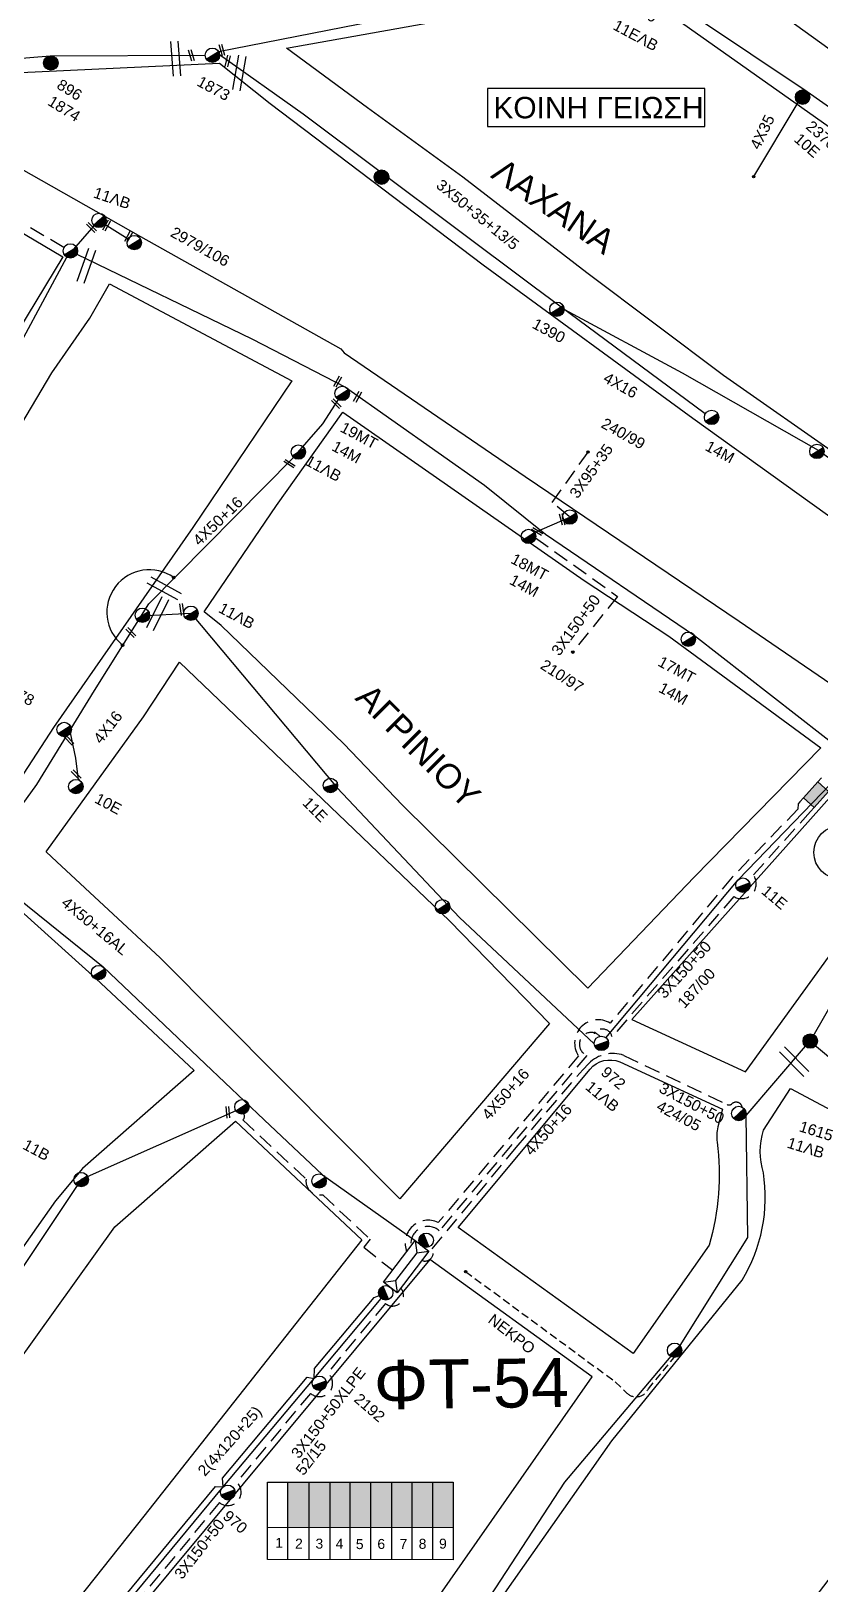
# Model space of a CAD drawing. Header units: millimetres. Extents: x 408 to 3042, y 742 to 1820.
# Drawn here: x 546.5 to 675.6, y 957.8 to 1211.7 of the extents above; entities that cross this region are included whole.
import ezdxf

# ---------------------------------------------------------------- set-up
doc = ezdxf.new("R2010")
doc.units = ezdxf.units.MM
doc.linetypes.add('DASHED', pattern=[19.05, 12.7, -6.35])
for name, color, linetype in [('Link Box 4 Διευθύνσεων', 7, 'Continuous'), ('Pillar OTE', 7, 'Continuous'), ('Άγνωστα', 7, 'Continuous'), ('Γυμνά εναέρια ΧΤ και ΦΟΠ (3Φ)   4x50+16AL', 7, 'Continuous'), ('Εναέρια παροχή ΧΤ 4x16', 7, 'SYN_LINE'), ('Επιγραφές - Σχήματα', 7, 'Continuous'), ('Καλώδια ΧΤ   3x150AL+50XLPE', 7, 'DASHED'), ('Μηχανική τομή', 7, 'Continuous'), ('Στύλος Ξύλινος', 7, 'Continuous'), ('Στύλος Ξύλινος @ 1', 7, 'Continuous'), ('Στύλος ΦΜ', 7, 'Continuous'), ('Στύλος ΦΜ @ 1', 7, 'Continuous'), ('Συνδέσεις', 7, 'Continuous'), ('Συνεστραμμένα ΧΤ   3x70+54.6+25 AL', 7, 'SYN_LINE'), ('Συνεστραμμένα ΧΤ   4x120+25 AL', 7, 'SYN_LINE'), ('Τομή', 7, 'Continuous'), ('Υποσταθμός εναέριος 2 στύλων', 7, 'Continuous'), ('Υποσταθμός πόλεως', 7, 'Continuous'), ('Υπόβαθρο ΔΕΗ', 7, 'Continuous'), ('Υπόγεια καλώδια Παροχών ΧΤ   4x50AL', 7, 'DASHED'), ('Υπόγεια καλώδια Παροχών ΧΤ   4x6', 7, 'DASHED')]:
    doc.layers.add(name, color=color, linetype=linetype)
doc.styles.add('arial', font='arial.ttf')
doc.styles.get("Standard").update_dxf_attribs({"font": 'arial.ttf'})
doc.linetypes.add('SYN_LINE', pattern='A,0.5,-0.0001,["/\\/\\/\\/",Standard,S=0.1,R=0,X=0,Y=-0.05],-0.25', length=0.7501)

# ---------------------------------------------------------------- blocks, each defined once
blk = doc.blocks.new('ΜΗΧΑΝΙΚΗ ΤΟΜΗ')
at = {"layer": 'Μηχανική τομή', "ltscale": 40}
for p, q in [((-1.89, 0.78), (1.89, 0.78)), ((1.89, 0), (-1.89, 0))]:
    blk.add_line(p, q, dxfattribs=at)
blk = doc.blocks.new('ΤΟΜΗ')
at = {"layer": 'Τομή', "ltscale": 40}
for p, q in [((-5.68, 0), (5.68, 0)), ((5.68, -2.33), (-5.68, -2.33))]:
    blk.add_line(p, q, dxfattribs=at)
blk = doc.blocks.new('ΥΠΑΡΧΩΝ ΞΥΛΙΝΟΣ ΣΤΥΛΟΣ')
at = {"layer": 'Στύλος Ξύλινος'}
h = blk.add_hatch(color=7, dxfattribs=at)
h.paths.add_polyline_path([(-2.62, 0, 0.270008), (-1.29, -2.28), (1.3, 2.27, 0.576266)])
h.paths.add_polyline_path([(-1.29, -2.28, 0.574793), (2.62, 0, 0.268822), (1.3, 2.27)])
at = {"layer": 'Στύλος Ξύλινος', "color": 7}
blk.add_line((-1.29, -2.28), (1.3, 2.27), dxfattribs=at)
blk.add_circle((0, 0), 2.62, dxfattribs=at)
at = {"layer": 'Στύλος Ξύλινος', "flags": 4}
for tag, p in [('ΑΡΙΘΜΟΣ', (-4.91, 8.6)), ('ΤΥΠΟΣ', (-4.85, 3.39))]:
    blk.add_attdef(tag, p, '', height=4, dxfattribs=at)
blk = doc.blocks.new('ΥΠΑΡΧΩΝ ΤΣΙΜΕΝΤΕΝΙΟΣ ΣΤΥΛΟΣ')
at = {"layer": 'Στύλος ΦΜ'}
blk.add_hatch(color=7, dxfattribs=at).paths.add_polyline_path([(-1.29, -2.28, 0.574793), (2.62, 0, 0.268822), (1.3, 2.27)])
at = {"layer": 'Στύλος ΦΜ', "color": 7}
blk.add_line((-1.29, -2.28), (1.3, 2.27), dxfattribs=at)
blk.add_circle((0, 0), 2.62, dxfattribs=at)
at = {"layer": 'Στύλος ΦΜ', "flags": 4}
for tag, p in [('ΑΡΙΘΜΟΣ', (-4.68, 8.05)), ('ΤΥΠΟΣ', (-4.91, 3.03))]:
    blk.add_attdef(tag, p, '', height=4, dxfattribs=at)
blk = doc.blocks.new('ΥΠΟΣΤΑΘΜΟΣ ΕΝΑΕΡΙΟΣ ΕΠΙ 2 ΣΤΥΛΩΝ')
at = {"layer": 'Υποσταθμός εναέριος 2 στύλων', "linetype": 'Continuous'}
for points in [[(-11.97, -2.11, 0.574793), (-8.45, -0.07, 0.268822), (-9.64, 1.98)], [(9.68, -2.15, 0.574793), (13.19, -0.1, 0.268822), (12.01, 1.95)]]:
    blk.add_hatch(color=256, dxfattribs=at).paths.add_polyline_path(points)
for p, q in [((-11.97, -2.11), (-9.64, 1.98)), ((9.68, -2.15), (12.01, 1.95))]:
    blk.add_line(p, q, dxfattribs=at)
for centre in [(-10.81, -0.07), (10.84, -0.1)]:
    blk.add_circle(centre, 2.36, dxfattribs=at)
at = {"layer": 'Υποσταθμός πόλεως', "linetype": 'Continuous', "ltscale": 40}
blk.add_lwpolyline([(-8.57, 2.82), (8.57, 2.82), (8.57, -2.82), (-8.57, -2.82)], close=True, dxfattribs=at)
for points in [[(-5.75, 0), (-8.57, 2.82)], [(-8.57, -2.82), (-5.75, 0)], [(-5.75, 0), (5.75, 0)], [(5.75, 0), (8.57, 2.82)], [(8.57, -2.82), (5.75, 0)]]:
    blk.add_lwpolyline(points, dxfattribs=at)
at = {"layer": 'Υποσταθμός εναέριος 2 στύλων', "ltscale": 40, "flags": 1}
for tag, p in [('ΜΕΤΑΣΧΗΜΑΤΙΣΜΟΣ', (14.09, 2.51)), ('ΙΣΧΥΣ', (14.07, -0.28)), ('ΑΡΙΘΜΟΣ', (14.19, -3))]:
    blk.add_attdef(tag, p, '', height=1.8, dxfattribs=at)
blk = doc.blocks.new('LINK BOX 4 ΑΝΑΧΩΡΗΣΕΩΝ')
at = {"layer": 'Link Box 4 Διευθύνσεων', "ltscale": 40}
blk.add_hatch(color=256, dxfattribs=at).paths.add_polyline_path([(-3.54, 0), (-3.54, -4.67), (3.54, -4.67), (3.54, 0)])
for p, q in [((-3.54, 0), (-5.33, 0)), ((5.33, 0), (3.54, 0)), ((-3.54, -4.67), (-5.33, -4.67)), ((5.33, -4.67), (3.54, -4.67))]:
    blk.add_line(p, q, dxfattribs=at)
blk.add_lwpolyline([(-3.54, -4.67), (-3.54, 0), (3.54, 0), (3.54, -4.67)], close=True, dxfattribs=at)
blk = doc.blocks.new('_ΣΥΝΔΕΣΗ')
at = {"layer": 'Συνδέσεις', "linetype": 'SYN_LINE', "ltscale": 40}
blk.add_hatch(color=256, dxfattribs=at).paths.add_polyline_path([(0.5, -0.01, 1), (-0.5, -0.01, 1)])
at = {"layer": 'Συνδέσεις'}
blk.add_circle((0, -0.01), 0.5, dxfattribs=at)

msp = doc.modelspace()

# ---------------------------------------------------------------- hatches: boundary and pattern name
at = {"layer": 'Καλώδια ΧΤ   3x150AL+50XLPE', "linetype": 'DASHED', "ltscale": 0.2}
h = msp.add_hatch(color=5, dxfattribs=at)
h.dxf.hatch_style = 1
h.paths.add_polyline_path([(615.52, 974.6), (612.2, 974.6), (612.2, 967.22), (615.52, 967.22)])
at = {"layer": 'Υπόγεια καλώδια Παροχών ΧΤ   4x6', "linetype": 'DASHED', "ltscale": 0.2}
h = msp.add_hatch(color=27, dxfattribs=at)
h.dxf.hatch_style = 1
h.paths.add_polyline_path([(591.96, 974.6), (588.52, 974.6), (588.52, 967.24), (591.96, 967.24)])
h = msp.add_hatch(color=62, dxfattribs=at)
h.dxf.hatch_style = 1
h.paths.add_polyline_path([(595.4, 974.6), (591.96, 974.6), (591.96, 967.24), (595.4, 967.24)])
h = msp.add_hatch(color=30, dxfattribs=at)
h.dxf.hatch_style = 1
h.paths.add_polyline_path([(598.7, 974.6), (595.4, 974.6), (595.4, 967.24), (598.7, 967.23)])
h = msp.add_hatch(color=2, dxfattribs=at)
h.dxf.hatch_style = 1
h.paths.add_polyline_path([(602.08, 974.6), (598.7, 974.6), (598.7, 967.23), (602.08, 967.23)])
h = msp.add_hatch(color=151, dxfattribs=at)
h.dxf.hatch_style = 1
h.paths.add_polyline_path([(605.48, 974.6), (602.08, 974.6), (602.08, 967.23), (605.48, 967.23)])
h = msp.add_hatch(color=1, dxfattribs=at)
h.dxf.hatch_style = 1
h.paths.add_polyline_path([(608.82, 974.6), (605.48, 974.6), (605.48, 967.23), (608.82, 967.22)])
h = msp.add_hatch(color=6, dxfattribs=at)
h.dxf.hatch_style = 1
h.paths.add_polyline_path([(612.2, 974.6), (608.82, 974.6), (608.82, 967.22), (612.2, 967.22)])

# ---------------------------------------------------------------- linework, layer by layer
at = {"layer": 'Pillar OTE', "ltscale": 40}
for points in [[(585.19, 961.96), (585.19, 974.6), (615.52, 974.6), (615.52, 961.93), (585.19, 961.96)], [(588.52, 961.96), (588.52, 974.6)], [(591.96, 961.96), (591.96, 974.6)], [(595.4, 961.95), (595.4, 974.6)], [(598.7, 961.95), (598.7, 974.6)], [(602.08, 961.95), (602.08, 974.6)], [(605.48, 961.94), (605.48, 974.6)], [(608.82, 961.94), (608.82, 974.6)], [(612.2, 961.94), (612.2, 974.6)], [(585.19, 967.25), (615.52, 967.22)]]:
    msp.add_lwpolyline(points, dxfattribs=at)
at = {"layer": 'Άγνωστα', "color": 1}
for points in [[(656.71, 1149.16), (628.54, 1170.06), (591, 1198.14), (577.34, 1207.84)], [(703.73, 1122.22), (675.22, 1143.21), (653, 1155.83), (633.77, 1166.2)]]:
    msp.add_lwpolyline(points, dxfattribs=at)
at = {"layer": 'Άγνωστα', "color": 30, "linetype": 'DASHED', "ltscale": 0.2}
msp.add_lwpolyline([(551.91, 1176.36), (534.59, 1186.54), (526.27, 1171.66)], dxfattribs=at)
at = {"layer": 'Άγνωστα', "color": 30}
for points in [[(511.1, 1107.32), (532.47, 1138.22), (537.44, 1146.15), (541.39, 1154.43), (552.39, 1174.77), (557.63, 1180.79)], [(557.63, 1180.79), (562.4, 1177.79)]]:
    msp.add_lwpolyline(points, dxfattribs=at)
at = {"layer": 'Άγνωστα', "color": 2}
msp.add_lwpolyline([(553.99, 1175.25), (582.6, 1161.43), (597.92, 1153.56), (620.62, 1137.51), (630.62, 1129.54), (654.95, 1112.97), (680.14, 1093.33), (680.14, 1093.33)], dxfattribs=at)
at = {"layer": 'Άγνωστα', "color": 27}
msp.add_lwpolyline([(538.39, 1076.08), (547.49, 1088.61), (556.9, 1104), (565.79, 1118.14), (589.39, 1141.98), (594.22, 1147.56), (596.75, 1151.52)], dxfattribs=at)
at = {"layer": 'Άγνωστα', "color": 2, "linetype": 'DASHED', "ltscale": 0.2}
for points in [[(634.48, 1132.4), (631.72, 1134.71), (637.57, 1142.94)], [(628.98, 1128.93), (642.36, 1119.35), (635.08, 1110.24)]]:
    msp.add_lwpolyline(points, dxfattribs=at)
at = {"layer": 'Άγνωστα', "color": 151}
for points in [[(564.54, 1116.15), (572.66, 1116.6), (596.58, 1088.08), (616.54, 1066.9), (638.56, 1046.26)], [(640.49, 1047.22), (662.08, 1073.04), (662.08, 1073.04), (680.32, 1091.91), (680.32, 1091.91)]]:
    msp.add_lwpolyline(points, dxfattribs=at)
at = {"layer": 'Άγνωστα', "color": 85}
msp.add_lwpolyline([(695.52, 1083.44), (694.38, 1082.51), (673.88, 1046.69), (696.43, 1027.77), (725.94, 1016.83), (754.93, 997.09), (776.06, 974.76)], dxfattribs=at)
at = {"layer": 'Άγνωστα', "color": 151, "linetype": 'DASHED', "ltscale": 0.2}
msp.add_lwpolyline([(639.51, 1047.48, 1.247603), (637.37, 1044.36), (613.25, 1015.71, 0.700219), (608.63, 1013.17)], format="xyb", dxfattribs=at)
at = {"layer": 'Άγνωστα', "color": 62, "linetype": 'DASHED', "ltscale": 0.2}
msp.add_lwpolyline([(610.4, 1010.85, 0.70928), (612.08, 1012.73), (625.83, 1029.31), (636.7, 1042.02), (637.7, 1043.03, -0.289723), (643.43, 1044.36), (660.28, 1036.32, 0.309608), (661.08, 1036.44, -0.591385), (662.75, 1035.9)], format="xyb", dxfattribs=at)
at = {"layer": 'Άγνωστα', "color": 151, "linetype": 'DASHED', "ltscale": 0.2}
msp.add_lwpolyline([(636.35, 1045.54), (636.35, 1045.54)], close=True, dxfattribs=at)
at = {"layer": 'Άγνωστα', "color": 6}
msp.add_lwpolyline([(580, 1035.32), (554.71, 1024.06), (534.32, 993.62), (516.16, 970.99), (500.28, 947.3), (485.7, 928.22), (470.47, 907.38)], dxfattribs=at)
at = {"layer": 'Άγνωστα', "color": 7, "linetype": 'DASHED', "ltscale": 0.1}
msp.add_lwpolyline([(617.55, 1009.03), (617.55, 1009.03), (642.02, 991.02), (643.9, 989.18, 0.531168), (647.42, 989.89), (651.63, 995)], format="xyb", dxfattribs=at)
at = {"layer": 'Άγνωστα'}
msp.add_circle((678.8, 1077.53), 4.34, dxfattribs=at)
at = {"layer": 'Γυμνά εναέρια ΧΤ και ΦΟΠ (3Φ)   4x50+16AL', "color": 27, "ltscale": 40}
msp.add_lwpolyline([(538.88, 1074.48), (558.3, 1058.8), (575, 1042.96), (584.64, 1033.81), (594.16, 1024.86), (594.16, 1024.86), (609.33, 1014.08)], dxfattribs=at)
at = {"layer": 'Εναέρια παροχή ΧΤ 4x16', "color": 27, "ltscale": 20}
msp.add_lwpolyline([(554.28, 1089.37), (553.85, 1092.92), (552.98, 1097.04)], dxfattribs=at)
at = {"layer": 'Επιγραφές - Σχήματα', "color": 190}
msp.add_lwpolyline([(621.14, 1196.14), (656.65, 1196.14), (656.65, 1202.32), (621.14, 1202.32)], close=True, dxfattribs=at)
at = {"layer": 'Επιγραφές - Σχήματα'}
msp.add_arc((565.84, 1116.78), 6.93, 54.6625, 231.012, dxfattribs=at)
at = {"layer": 'Καλώδια ΧΤ   3x150AL+50XLPE', "color": 2, "linetype": 'DASHED', "ltscale": 0.2}
msp.add_lwpolyline([(672.18, 1085.76), (671.9, 1085.46), (671.85, 1084.59), (661.13, 1073.47), (641.19, 1049.62, 0.798987), (635.99, 1044.28), (613.06, 1017.03, 0.687772), (607.93, 1012.26)], format="xyb", dxfattribs=at)
at = {"layer": 'Καλώδια ΧΤ   3x150AL+50XLPE', "color": 151, "linetype": 'DASHED', "ltscale": 0.2}
msp.add_lwpolyline([(673.91, 1084.2), (664.58, 1073.83, -0.822402), (661.41, 1070.31), (641.48, 1047.39, 0.63326), (638.63, 1048.04)], format="xyb", dxfattribs=at)
at = {"layer": 'Καλώδια ΧΤ   3x150AL+50XLPE', "color": 6, "linetype": 'DASHED', "ltscale": 0.2}
msp.add_lwpolyline([(581.28, 1034.8, -0.395771), (581.16, 1033.84), (591.48, 1024.13, 0.520515), (594.19, 1021.59), (601.93, 1014.31), (600.89, 1012.99), (605.64, 1009.24)], format="xyb", dxfattribs=at)
at = {"layer": 'Καλώδια ΧΤ   3x150AL+50XLPE', "color": 1, "linetype": 'DASHED', "ltscale": 0.2}
msp.add_lwpolyline([(606.95, 1006.35, -0.932209), (604.44, 1003.83), (594.99, 992.48, -1.026211), (592.2, 989.13), (580.12, 974.61, -0.97888), (577.33, 971.27), (562.84, 953.87, -0.641351), (561.31, 952.56)], format="xyb", dxfattribs=at)
at = {"layer": 'Καλώδια ΧΤ   3x150AL+50XLPE', "color": 7, "linetype": 'DASHED', "ltscale": 0.2}
msp.add_arc((578.69, 972.97), 1.18, 232.5125, 47.9285, dxfattribs=at)
at = {"layer": 'Συνεστραμμένα ΧΤ   3x70+54.6+25 AL', "color": 1, "linetype": 'SYN_LINE', "ltscale": 20}
msp.add_lwpolyline([(577.16, 1208.41), (615.3, 1215.86), (643.89, 1221.53)], dxfattribs=at)
at = {"layer": 'Συνεστραμμένα ΧΤ   3x70+54.6+25 AL', "color": 173, "linetype": 'SYN_LINE', "ltscale": 20}
msp.add_lwpolyline([(645.89, 1220.29), (673.36, 1201.85), (705.34, 1179.44), (718.52, 1170.19), (732.19, 1159.01)], dxfattribs=at)
at = {"layer": 'Συνεστραμμένα ΧΤ   3x70+54.6+25 AL', "color": 85, "linetype": 'SYN_LINE', "ltscale": 20}
msp.add_lwpolyline([(519.7, 1205.22), (549.66, 1207.68), (574.99, 1207.78)], dxfattribs=at)
at = {"layer": 'Συνεστραμμένα ΧΤ   3x70+54.6+25 AL', "color": 173, "linetype": 'SYN_LINE', "ltscale": 15}
msp.add_lwpolyline([(671.86, 1200.04), (664.62, 1187.95)], dxfattribs=at)
at = {"layer": 'Συνεστραμμένα ΧΤ   3x70+54.6+25 AL', "color": 2, "linetype": 'SYN_LINE', "ltscale": 5}
msp.add_lwpolyline([(628.83, 1129.78), (634.58, 1132.32), (634.48, 1132.4)], dxfattribs=at)
at = {"layer": 'Συνεστραμμένα ΧΤ   4x120+25 AL', "color": 5, "linetype": 'SYN_LINE', "ltscale": 15}
msp.add_lwpolyline([(560.49, 953.97), (560.48, 954.34), (576.67, 973.92), (577.92, 973.86), (577.81, 975.29), (591.65, 991.75), (592.8, 991.57), (592.85, 993.18), (602.6, 1004.8), (603.41, 1005.12)], dxfattribs=at)
at = {"layer": 'Συνεστραμμένα ΧΤ   4x120+25 AL', "color": 30, "linetype": 'SYN_LINE', "ltscale": 15}
msp.add_lwpolyline([(561.25, 953.7), (577.92, 973.86), (577.92, 973.86), (592.8, 991.57), (592.8, 991.57), (603.77, 1004.64), (603.77, 1004.64)], dxfattribs=at)
at = {"layer": 'Υπόβαθρο ΔΕΗ'}
for points in [[(769.77, 1231.92), (730.9, 1170.47), (708.58, 1185.99), (692.72, 1197.45), (666.25, 1216.51), (657.14, 1222.9), (693.55, 1236.14), (727.87, 1251.92), (737.58, 1256.15), (758.99, 1239.79), (769.77, 1231.92)], [(588.27, 1208.93), (613.34, 1213.39), (640.85, 1217.55), (645.42, 1218.43), (672.49, 1199.26), (706.53, 1175.18), (725.95, 1161.81), (709.68, 1141.2), (699.24, 1127.8), (659.7, 1155.43), (637.37, 1172.23), (617.11, 1187.88), (601.53, 1199.21), (588.27, 1208.93)], [(680.5, 1102.84), (693.71, 1120.44), (654.69, 1148.43), (620.43, 1173.46), (585.63, 1199.83), (577.3, 1206.42), (519.29, 1203.69), (564.44, 1178.14), (597.17, 1159.82), (597.72, 1159.14), (627.29, 1138.96), (662.27, 1115.28), (680.5, 1102.84)], [(531.27, 1140.84), (511.97, 1152.5), (490.33, 1166.12), (507.03, 1190.26), (512.27, 1198.03), (533.2, 1185.76), (551.72, 1174.86), (541.44, 1157.92), (531.27, 1140.84)], [(513.88, 1096.5), (530.12, 1121.7), (530.84, 1122.74), (539.24, 1136.75), (544.16, 1146.14), (549.91, 1155.89), (556.14, 1164.8), (559.35, 1170.43), (589.15, 1154.59), (572.99, 1130.62), (550.17, 1097.91), (539.63, 1081.74), (539.63, 1081.74), (539.31, 1081.91), (524.34, 1090.35), (513.88, 1096.5)], [(574.84, 1116.83), (586.64, 1134.2), (597.49, 1149.46), (636.93, 1121.97), (650.77, 1112.87), (675.61, 1094.59), (654.88, 1073.45), (637.5, 1055.33), (607.26, 1085.22), (597.63, 1095.24), (597.63, 1095.24), (597.63, 1095.24), (577.59, 1114.6), (574.84, 1116.83)], [(549.12, 1077.8), (564.91, 1099.68), (570.8, 1108.59), (614.9, 1066.35), (614.9, 1066.35), (614.9, 1066.35), (614.9, 1066.35), (631.26, 1049.58), (606.79, 1020.91), (567.61, 1060.29), (550.76, 1075.99), (548.97, 1077.59), (549.12, 1077.8)], [(644.74, 1050.24), (663.28, 1041.66), (687.43, 1074.98), (692.39, 1083.05), (681.09, 1091), (644.74, 1050.24)], [(489.07, 990.3), (516.48, 1028.86), (535.17, 1056.07), (543.19, 1069.5), (557.13, 1056.93), (573.21, 1041.87), (554.93, 1025.86), (550.51, 1020.61), (536.65, 1000.92), (524.77, 985.17), (514.47, 971.34), (494.29, 986.14), (489.07, 990.3)], [(477.88, 903.86), (496.39, 927.93), (519.8, 960.81), (540.64, 989.12), (560.24, 1016.33), (579.95, 1033.61), (600.58, 1014.21), (564.96, 969.08), (543.39, 941.91), (515.34, 907.26), (498.54, 886.97), (477.88, 903.86)], [(593.81, 928.28), (638.24, 991.84), (611.72, 1011.01), (562.82, 952.27), (593.81, 928.28)]]:
    msp.add_lwpolyline(points, dxfattribs=at)
for points in [[(644.94, 995.64), (616.31, 1016.22), (637.89, 1042.1, -0.329452), (642.76, 1043.28), (659.56, 1035.54), (658.8, 1032.66, 0.097207), (658.64, 1030.18, -0.103018), (657.36, 1013.37), (644.94, 995.64)], [(633.2, 900.45), (633.2, 900.45), (601.48, 924.48), (641.43, 981.37), (662.73, 1007.63, 0.177291), (666.22, 1025.19, -0.145133), (666.22, 1032.13), (670.64, 1038.96), (718.21, 1013.62), (688.14, 973.42), (662.7, 940.18), (633.2, 900.45)]]:
    msp.add_lwpolyline(points, format="xyb", dxfattribs=at)
at = {"layer": 'Υπόγεια καλώδια Παροχών ΧΤ   4x50AL', "color": 62, "linetype": 'Continuous', "ltscale": 0.2}
msp.add_lwpolyline([(673.05, 1045.86), (663.33, 1034.51), (663.62, 1014.61), (652.57, 996.97), (633.7, 974.62), (618.05, 950.58), (599.15, 924.36)], dxfattribs=at)

# ---------------------------------------------------------------- block references
at = {"layer": 'Link Box 4 Διευθύνσεων', "xscale": 0.5, "yscale": 0.5, "zscale": 0.5, "rotation": 48}
msp.add_blockref('LINK BOX 4 ΑΝΑΧΩΡΗΣΕΩΝ', (673.96, 1087.74), dxfattribs=at)
at = {"layer": 'Μηχανική τομή'}
for p, xscale, yscale, zscale, rotation in [((572.54, 1207.71), 0.4999999999999999, 0.4999999999999999, 0.4999999999999999, 287.8886650906091), ((577.54, 1208.58), 0.5, 0.5, 0.5, 285.3268898675052), ((578.49, 1206.88), 0.4999999999999999, 0.4999999999999999, 0.4999999999999999, 256.3269733375404), ((558.71, 1180.07), 0.4999999999999999, 0.4999999999999999, 0.4999999999999999, 241.0536842134792), ((556.27, 1179.5), 0.5, 0.5, 0.5, 314.4116763487705), ((562.29, 1178.2), 0.4999999999999999, 0.4999999999999999, 0.4999999999999999, 241.0536842134792), ((596.48, 1154.55), 0.4999999999999999, 0.4999999999999999, 0.4999999999999999, 241.0536842134792), ((599.71, 1152.06), 0.4999999999999999, 0.4999999999999999, 0.4999999999999999, 241.0536842134792), ((596.28, 1150.71), 0.5, 0.5, 0.5, 314.4116763487705), ((588.66, 1140.87), 0.4999999999999999, 0.4999999999999999, 0.4999999999999999, 327.7791105842544), ((633.15, 1131.88), 0.4999999999999999, 0.4999999999999999, 0.4999999999999999, 284.8410513651025), ((629.14, 1129.78), 0.5, 0.5, 0.5, 328.8551812682033), ((570.96, 1117.18), 0.4999999999999999, 0.4999999999999999, 0.4999999999999999, 278.3215695490634), ((562.7, 1113.31), 0.5, 0.5, 0.5, 314.4116763487705), ((552.6, 1095.73), 0.5, 0.5, 0.5, 314.4116763487705), ((553.77, 1090.06), 0.5, 0.5, 0.5, 314.4116763487705), ((578.49, 1035.04), 0.4999999999999999, 0.4999999999999999, 0.4999999999999999, 275.2919779552026)]:
    msp.add_blockref('ΜΗΧΑΝΙΚΗ ΤΟΜΗ', p, dxfattribs=dict(at, xscale=xscale, yscale=yscale, zscale=zscale, rotation=rotation))
at = {"layer": 'Στύλος Ξύλινος @ 1', "ltscale": 40}
ref = msp.add_blockref('ΥΠΑΡΧΩΝ ΞΥΛΙΝΟΣ ΣΤΥΛΟΣ', (549.76, 1206.51), dxfattribs=dict(at, xscale=0.4499999999998182, yscale=0.4499999999998182, zscale=0.4499999999998182, rotation=328.3663296029525))
ref.add_attrib('ΤΥΠΟΣ', '896', (550.57, 1202.47), dxfattribs={"layer": 'Στύλος Ξύλινος', "height": 1.8, "rotation": 328.3663, "flags": 4})
ref.add_attrib('ΑΡΙΘΜΟΣ', '1874', (549.09, 1199.75), dxfattribs={"layer": 'Στύλος Ξύλινος', "height": 1.8, "rotation": 328.3663, "flags": 4})
ref = msp.add_blockref('ΥΠΑΡΧΩΝ ΞΥΛΙΝΟΣ ΣΤΥΛΟΣ', (672.63, 1200.93), dxfattribs=dict(at, xscale=0.4499999999998182, yscale=0.4499999999998182, zscale=0.4499999999998182, rotation=318.8586543949289))
ref.add_attrib('ΤΥΠΟΣ', '2370', (673.03, 1195.91), dxfattribs={"layer": 'Στύλος Ξύλινος', "height": 1.8, "rotation": 318.8587, "flags": 4})
ref.add_attrib('ΑΡΙΘΜΟΣ', '10Ε', (671.09, 1193.84), dxfattribs={"layer": 'Στύλος Ξύλινος', "height": 1.8, "rotation": 318.8587, "flags": 4})
for p, xscale, yscale, zscale, rotation in [((603.81, 1187.86), 0.4499999999998182, 0.4499999999998182, 0.4499999999998182, 318.8586543949289), ((673.88, 1046.69), 0.4499999999998181, 0.4499999999998181, 0.4499999999998181, 315.2690749222503)]:
    msp.add_blockref('ΥΠΑΡΧΩΝ ΞΥΛΙΝΟΣ ΣΤΥΛΟΣ', p, dxfattribs=dict(at, xscale=xscale, yscale=yscale, zscale=zscale, rotation=rotation))
at = {"layer": 'Στύλος ΦΜ @ 1', "ltscale": 40}
ref = msp.add_blockref('ΥΠΑΡΧΩΝ ΤΣΙΜΕΝΤΕΝΙΟΣ ΣΤΥΛΟΣ', (644.93, 1220.97), dxfattribs=dict(at, xscale=0.449999999999818, yscale=0.449999999999818, zscale=0.449999999999818, rotation=331.8060337909106))
ref.add_attrib('ΤΥΠΟΣ', '2869', (643.34, 1215.67), dxfattribs={"layer": 'Στύλος ΦΜ', "height": 1.8, "rotation": 331.806, "flags": 4})
ref.add_attrib('ΑΡΙΘΜΟΣ', '11EΛB', (641.49, 1212.09), dxfattribs={"layer": 'Στύλος ΦΜ', "height": 1.8, "rotation": 331.806, "flags": 4})
ref = msp.add_blockref('ΥΠΑΡΧΩΝ ΤΣΙΜΕΝΤΕΝΙΟΣ ΣΤΥΛΟΣ', (576.16, 1207.78), dxfattribs=dict(at, xscale=0.449999999999818, yscale=0.449999999999818, zscale=0.449999999999818, rotation=331.8060337909106))
ref.add_attrib('ΤΥΠΟΣ', '1873', (573.48, 1202.9), dxfattribs={"layer": 'Στύλος ΦΜ', "height": 1.8, "rotation": 331.806, "flags": 4})
ref = msp.add_blockref('ΥΠΑΡΧΩΝ ΤΣΙΜΕΝΤΕΝΙΟΣ ΣΤΥΛΟΣ', (557.63, 1180.79), dxfattribs=dict(at, xscale=0.449999999999818, yscale=0.449999999999818, zscale=0.449999999999818, rotation=341.2358825960079))
ref.add_attrib('ΤΥΠΟΣ', '11ΛΒ', (556.57, 1184.58), dxfattribs={"layer": 'Στύλος ΦΜ', "height": 1.8, "rotation": 341.2359, "flags": 4})
for p, xscale, yscale, zscale, rotation in [((563.4, 1177.16), 0.449999999999818, 0.449999999999818, 0.449999999999818, 331.8060337909106), ((552.95, 1175.81), 0.449999999999818, 0.449999999999818, 0.449999999999818, 331.8060337909106), ((634.58, 1132.32), 0.449999999999818, 0.449999999999818, 0.449999999999818, 331.8060337909106), ((564.72, 1116.27), 0.449999999999818, 0.449999999999818, 0.449999999999818, 331.8060337909106), ((613.77, 1068.64), 0.449999999999818, 0.449999999999818, 0.449999999999818, 331.8060337909106), ((557.56, 1057.88), 0.449999999999818, 0.449999999999818, 0.449999999999818, 331.8060337909106), ((581, 1035.95), 0.449999999999818, 0.449999999999818, 0.449999999999818, 331.8060337909106), ((593.6, 1023.83), 0.449999999999818, 0.449999999999818, 0.449999999999818, 331.8060337909106), ((651.71, 996.17), 0.4499999999998184, 0.4499999999998184, 0.4499999999998184, 342.8204705148719)]:
    msp.add_blockref('ΥΠΑΡΧΩΝ ΤΣΙΜΕΝΤΕΝΙΟΣ ΣΤΥΛΟΣ', p, dxfattribs=dict(at, xscale=xscale, yscale=yscale, zscale=zscale, rotation=rotation))
ref = msp.add_blockref('ΥΠΑΡΧΩΝ ΤΣΙΜΕΝΤΕΝΙΟΣ ΣΤΥΛΟΣ', (632.47, 1166.27), dxfattribs=dict(at, xscale=0.449999999999818, yscale=0.449999999999818, zscale=0.449999999999818, rotation=331.8060337909106))
ref.add_attrib('ΤΥΠΟΣ', '1390', (628.27, 1163.31), dxfattribs={"layer": 'Στύλος ΦΜ', "height": 1.8, "rotation": 331.806, "flags": 4})
ref = msp.add_blockref('ΥΠΑΡΧΩΝ ΤΣΙΜΕΝΤΕΝΙΟΣ ΣΤΥΛΟΣ', (597.38, 1152.52), dxfattribs=dict(at, xscale=0.449999999999818, yscale=0.449999999999818, zscale=0.449999999999818, rotation=331.8060337909106))
ref.add_attrib('ΤΥΠΟΣ', '19MT', (596.9, 1146.38), dxfattribs={"layer": 'Στύλος ΦΜ', "height": 1.8, "rotation": 331.806, "flags": 4})
ref.add_attrib('ΑΡΙΘΜΟΣ', '14M', (595.52, 1143.3), dxfattribs={"layer": 'Στύλος ΦΜ', "height": 1.8, "rotation": 331.806, "flags": 4})
ref = msp.add_blockref('ΥΠΑΡΧΩΝ ΤΣΙΜΕΝΤΕΝΙΟΣ ΣΤΥΛΟΣ', (657.75, 1148.6), dxfattribs=dict(at, xscale=0.449999999999818, yscale=0.449999999999818, zscale=0.449999999999818, rotation=331.8060337909106))
ref.add_attrib('ΤΥΠΟΣ', '14M', (656.54, 1143.32), dxfattribs={"layer": 'Στύλος ΦΜ', "height": 1.8, "rotation": 331.806, "flags": 4})
ref = msp.add_blockref('ΥΠΑΡΧΩΝ ΤΣΙΜΕΝΤΕΝΙΟΣ ΣΤΥΛΟΣ', (674.97, 1143.05), dxfattribs=dict(at, xscale=0.449999999999818, yscale=0.449999999999818, zscale=0.449999999999818, rotation=331.8060337909106))
ref.add_attrib('ΤΥΠΟΣ', '1398', (678.85, 1144), dxfattribs={"layer": 'Στύλος ΦΜ', "height": 1.8, "rotation": 331.806, "flags": 4})
ref = msp.add_blockref('ΥΠΑΡΧΩΝ ΤΣΙΜΕΝΤΕΝΙΟΣ ΣΤΥΛΟΣ', (590.21, 1142.93), dxfattribs=dict(at, xscale=0.449999999999818, yscale=0.449999999999818, zscale=0.449999999999818, rotation=331.8060337909106))
ref.add_attrib('ΤΥΠΟΣ', '11ΛΒ', (591.18, 1140.93), dxfattribs={"layer": 'Στύλος ΦΜ', "height": 1.8, "rotation": 331.806, "flags": 4})
ref = msp.add_blockref('ΥΠΑΡΧΩΝ ΤΣΙΜΕΝΤΕΝΙΟΣ ΣΤΥΛΟΣ', (627.83, 1129.15), dxfattribs=dict(at, xscale=0.449999999999818, yscale=0.449999999999818, zscale=0.449999999999818, rotation=331.8060337909106))
ref.add_attrib('ΤΥΠΟΣ', '18MT', (624.77, 1124.9), dxfattribs={"layer": 'Στύλος ΦΜ', "height": 1.8, "rotation": 331.806, "flags": 4})
ref.add_attrib('ΑΡΙΘΜΟΣ', '14M', (624.55, 1121.47), dxfattribs={"layer": 'Στύλος ΦΜ', "height": 1.8, "rotation": 331.806, "flags": 4})
ref = msp.add_blockref('ΥΠΑΡΧΩΝ ΤΣΙΜΕΝΤΕΝΙΟΣ ΣΤΥΛΟΣ', (572.66, 1116.6), dxfattribs=dict(at, xscale=0.449999999999818, yscale=0.449999999999818, zscale=0.449999999999818, rotation=331.8060337909106))
ref.add_attrib('ΤΥΠΟΣ', '11ΛΒ', (577, 1116.86), dxfattribs={"layer": 'Στύλος ΦΜ', "height": 1.8, "rotation": 331.806, "flags": 4})
ref = msp.add_blockref('ΥΠΑΡΧΩΝ ΤΣΙΜΕΝΤΕΝΙΟΣ ΣΤΥΛΟΣ', (653.95, 1112.35), dxfattribs=dict(at, xscale=0.449999999999818, yscale=0.449999999999818, zscale=0.449999999999818, rotation=331.8060337909106))
ref.add_attrib('ΤΥΠΟΣ', '17MT', (648.82, 1108.1), dxfattribs={"layer": 'Στύλος ΦΜ', "height": 1.8, "rotation": 331.806, "flags": 4})
ref.add_attrib('ΑΡΙΘΜΟΣ', '14M', (648.93, 1103.84), dxfattribs={"layer": 'Στύλος ΦΜ', "height": 1.8, "rotation": 331.806, "flags": 4})
ref = msp.add_blockref('ΥΠΑΡΧΩΝ ΤΣΙΜΕΝΤΕΝΙΟΣ ΣΤΥΛΟΣ', (551.94, 1097.6), dxfattribs=dict(at, xscale=0.449999999999818, yscale=0.449999999999818, zscale=0.449999999999818, rotation=331.8060337909106))
ref.add_attrib('ΤΥΠΟΣ', '278', (542.74, 1103.36), dxfattribs={"layer": 'Στύλος ΦΜ', "height": 1.8, "rotation": 331.806, "flags": 4})
ref.add_attrib('ΑΡΙΘΜΟΣ', '12A', (540.4, 1100.97), dxfattribs={"layer": 'Στύλος ΦΜ', "height": 1.8, "rotation": 331.806, "flags": 4})
ref = msp.add_blockref('ΥΠΑΡΧΩΝ ΤΣΙΜΕΝΤΕΝΙΟΣ ΣΤΥΛΟΣ', (553.85, 1088.28), dxfattribs=dict(at, xscale=0.449999999999818, yscale=0.449999999999818, zscale=0.449999999999818, rotation=331.8060337909106))
ref.add_attrib('ΤΥΠΟΣ', '10E', (556.76, 1085.74), dxfattribs={"layer": 'Στύλος ΦΜ', "height": 1.8, "rotation": 331.806, "flags": 4})
ref = msp.add_blockref('ΥΠΑΡΧΩΝ ΤΣΙΜΕΝΤΕΝΙΟΣ ΣΤΥΛΟΣ', (595.46, 1088.46), dxfattribs=dict(at, xscale=0.449999999999818, yscale=0.449999999999818, zscale=0.449999999999818, rotation=314.7782850240209))
ref.add_attrib('ΤΥΠΟΣ', '11E', (590.75, 1085.47), dxfattribs={"layer": 'Στύλος ΦΜ', "height": 1.8, "rotation": 314.7783, "flags": 4})
ref = msp.add_blockref('ΥΠΑΡΧΩΝ ΤΣΙΜΕΝΤΕΝΙΟΣ ΣΤΥΛΟΣ', (662.87, 1072.17), dxfattribs=dict(at, xscale=0.449999999999818, yscale=0.449999999999818, zscale=0.449999999999818, rotation=319.8929371708518))
ref.add_attrib('ΤΥΠΟΣ', '11E', (665.75, 1070.93), dxfattribs={"layer": 'Στύλος ΦΜ', "height": 1.8, "rotation": 319.8929, "flags": 4})
ref = msp.add_blockref('ΥΠΑΡΧΩΝ ΤΣΙΜΕΝΤΕΝΙΟΣ ΣΤΥΛΟΣ', (639.74, 1046.32), dxfattribs=dict(at, xscale=0.449999999999818, yscale=0.449999999999818, zscale=0.449999999999818, rotation=319.8929371708518))
ref.add_attrib('ΤΥΠΟΣ', '972', (639.52, 1041.33), dxfattribs={"layer": 'Στύλος ΦΜ', "height": 1.8, "rotation": 319.8929, "flags": 4})
ref.add_attrib('ΑΡΙΘΜΟΣ', '11ΛΒ', (636.98, 1038.95), dxfattribs={"layer": 'Στύλος ΦΜ', "height": 1.8, "rotation": 319.8929, "flags": 4})
ref = msp.add_blockref('ΥΠΑΡΧΩΝ ΤΣΙΜΕΝΤΕΝΙΟΣ ΣΤΥΛΟΣ', (662.2, 1034.86), dxfattribs=dict(at, xscale=0.4499999999998184, yscale=0.4499999999998184, zscale=0.4499999999998184, rotation=342.8204705148719))
ref.add_attrib('ΤΥΠΟΣ', '11ΛΒ', (669.95, 1029.31), dxfattribs={"layer": 'Στύλος ΦΜ', "height": 1.8, "rotation": 342.8205, "flags": 4})
ref.add_attrib('ΑΡΙΘΜΟΣ', '1615', (671.93, 1031.98), dxfattribs={"layer": 'Στύλος ΦΜ', "height": 1.8, "rotation": 342.8205, "flags": 4})
ref = msp.add_blockref('ΥΠΑΡΧΩΝ ΤΣΙΜΕΝΤΕΝΙΟΣ ΣΤΥΛΟΣ', (554.71, 1024.06), dxfattribs=dict(at, xscale=0.449999999999818, yscale=0.449999999999818, zscale=0.449999999999818, rotation=331.8060337909106))
ref.add_attrib('ΤΥΠΟΣ', '11B', (545.01, 1029.17), dxfattribs={"layer": 'Στύλος ΦΜ', "height": 1.8, "rotation": 331.806, "flags": 4})
ref = msp.add_blockref('ΥΠΑΡΧΩΝ ΤΣΙΜΕΝΤΕΝΙΟΣ ΣΤΥΛΟΣ', (593.64, 990.77), dxfattribs=dict(at, xscale=0.4499999999998184, yscale=0.4499999999998184, zscale=0.4499999999998184, rotation=319.1087475702769))
ref.add_attrib('ΤΥΠΟΣ', '2192', (599.16, 987.95), dxfattribs={"layer": 'Στύλος ΦΜ', "height": 1.8, "rotation": 319.1087, "flags": 4})
ref = msp.add_blockref('ΥΠΑΡΧΩΝ ΤΣΙΜΕΝΤΕΝΙΟΣ ΣΤΥΛΟΣ', (578.69, 972.97), dxfattribs=dict(at, xscale=0.4499999999998184, yscale=0.4499999999998184, zscale=0.4499999999998184, rotation=319.1087475702769))
ref.add_attrib('ΤΥΠΟΣ', '970', (577.72, 968.82), dxfattribs={"layer": 'Στύλος ΦΜ', "height": 1.8, "rotation": 319.1087, "flags": 4})
at = {"layer": 'Συνδέσεις', "zscale": 0.25}
for p, xscale, yscale in [((664.62, 1187.95), 0.4, 0.4), ((637.57, 1142.95), 0.4, 0.4), ((569.85, 1122.44), 0.4, 0.4), ((561.48, 1111.39), 0.4, 0.4), ((635.08, 1110.25), 0.4, 0.4), ((638.63, 1048.04), 0.25, 0.25), ((617.55, 1009.03), 0.4, 0.4)]:
    msp.add_blockref('_ΣΥΝΔΕΣΗ', p, dxfattribs=dict(at, xscale=xscale, yscale=yscale))
at = {"layer": 'Τομή'}
for p, xscale, yscale, zscale, rotation in [((570.74, 1207.26), 0.4999999999999994, 0.4999999999999994, 0.4999999999999994, 274.3136992195784), ((581.14, 1204.77), 0.4999999999999994, 0.4999999999999994, 0.4999999999999994, 260.2075278073311), ((556.11, 1173.18), 0.4999999999999994, 0.4999999999999994, 0.4999999999999994, 250.7530246771096), ((568.03, 1120.15), 0.4999999999999994, 0.4999999999999994, 0.4999999999999994, 151.6893702596739), ((567.74, 1116.28), 0.4999999999999995, 0.4999999999999995, 0.4999999999999995, 243.3552679096474), ((670.83, 1042.92), 0.4999999999999994, 0.4999999999999994, 0.4999999999999994, 134.1849049970709)]:
    msp.add_blockref('ΤΟΜΗ', p, dxfattribs=dict(at, xscale=xscale, yscale=yscale, zscale=zscale, rotation=rotation))
at = {"layer": 'Υποσταθμός εναέριος 2 στύλων', "xscale": 0.4999999999999998, "yscale": 0.4999999999999998, "zscale": 0.4999999999999998, "rotation": 232.5226061941867}
msp.add_blockref('ΥΠΟΣΤΑΘΜΟΣ ΕΝΑΕΡΙΟΣ ΕΠΙ 2 ΣΤΥΛΩΝ', (607.84, 1009.83), dxfattribs=at)

# ---------------------------------------------------------------- texts
at = {"ltscale": 40, "attachment_point": 1, "style": 'arial'}
for s, insert, char_height, width, rotation in [('ΛΑXANA', (623.74, 1191.21), 4, 94.4586, 325.5111), ('AΓPINIOΥ', (602.16, 1105.43), 4, 94.4586, 314.9197), ('ΦT-54', (602.49, 994.55), 8, 46.4484, 0.6613)]:
    msp.add_mtext(s, dxfattribs=dict(at, insert=insert, char_height=char_height, width=width, rotation=rotation))
at = {"ltscale": 30, "char_height": 1.63, "width": 11.2573, "attachment_point": 1}
for s, insert in [('1', (586.44, 965.52)), ('2', (589.68, 965.39)), ('3', (593.01, 965.39)), ('4', (596.31, 965.39)), ('5', (599.61, 965.31)), ('6', (603.13, 965.34)), ('7', (606.76, 965.34)), ('8', (609.88, 965.36)), ('9', (613.21, 965.39))]:
    msp.add_mtext(s, dxfattribs=dict(at, insert=insert))
at = {"layer": 'Άγνωστα', "ltscale": 40, "char_height": 1.8, "width": 34.5395, "attachment_point": 1, "style": 'arial'}
for s, insert, rotation in [('4X35', (663.93, 1193.01), 63.8002), ('3X50+35+13/5', (613.71, 1187.67), 320.7349), ('2979/106', (570.03, 1179.85), 330.7784), ('240/99', (640.41, 1148.63), 330.7784), ('3X95+35', (634.39, 1136.25), 54.3118), ('4X50+16', (572.78, 1128.79), 44.0477), ('3X150+50', (631.42, 1110.56), 53.7445), ('210/97', (630.58, 1109.19), 327.1551), ('3X150+50', (648.74, 1054.72), 47.5693), ('187/00', (651.99, 1053.13), 47.5693), ('4X50+16', (620.03, 1034.85), 48.3309), ('3X150+50', (649.83, 1040.03), 332.2862), ('4X50+16', (627, 1029.04), 48.3309), ('424/05', (649.42, 1037.07), 332.2862), ('NEKPO', (622.17, 1002.26), 322.1267), ('3X150+50XLPE', (588.88, 979.43), 52.1267), ('2(4x120+25)', (573.6, 976.65), 48.3309), ('52/15', (589.63, 976.68), 52.1267), ('3X150+50', (569.79, 959.71), 52.1267)]:
    msp.add_mtext(s, dxfattribs=dict(at, insert=insert, rotation=rotation))
at = {"layer": 'Γυμνά εναέρια ΧΤ και ΦΟΠ (3Φ)   4x50+16AL', "ltscale": 40, "insert": (552.47, 1070.4), "char_height": 1.8, "width": 34.5395, "attachment_point": 1, "rotation": 320.4035, "style": 'arial'}
msp.add_mtext('4X50+16AL', dxfattribs=at)
at = {"layer": 'Εναέρια παροχή ΧΤ 4x16', "ltscale": 20, "char_height": 1.8, "width": 34.5395, "attachment_point": 1, "style": 'arial'}
for insert, rotation in [((640.76, 1156.08), 330.7784), ((556.56, 1096.22), 52.0993)]:
    msp.add_mtext('4X16', dxfattribs=dict(at, insert=insert, rotation=rotation))
at = {"layer": 'Επιγραφές - Σχήματα', "color": 190, "insert": (622.09, 1200.97), "char_height": 3.5, "width": 35.1311, "attachment_point": 1}
msp.add_mtext('KOINH ΓΕΙΩΣΗ', dxfattribs=at)

doc.saveas('drawing.dxf')
